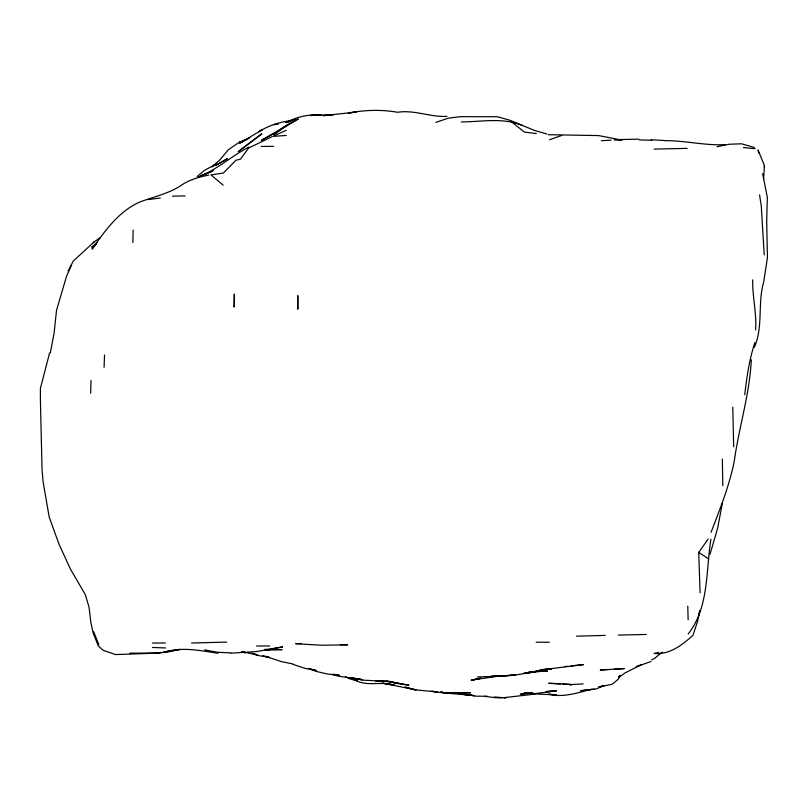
<?xml version="1.0" encoding="UTF-8"?>
<svg xmlns="http://www.w3.org/2000/svg" width="808" height="808" viewBox="0 0 808 808"><rect width="100%" height="100%" fill="white"/><g stroke="black" fill="none" stroke-linecap="round" stroke-linejoin="round"><path stroke-width="1.21" d="M733.674 446.804L732.795 407.192M755.601 329.916C756.763 313.13 752.349 296.647 752.692 279.861M132.896 242.531L133.128 230.028M90.658 393.203L91.011 380.507M104.081 367.317L104.545 355.005M744.713 394.698C746.814 377.154 749.248 359.53 754.894 342.592M763.641 178.629L764.449 165.691L758.055 149.955L758.752 153.066M710.889 539.31C705.788 571.205 709.172 607.283 688.174 634.017M751.319 359.802C749.642 394.112 739.027 427.018 734.29 460.924C729.442 485.689 720.019 508.858 711.08 532.29M722.372 503.172L717.686 528.018L710.05 554.167M763.701 281.992L767.438 257.641L766.681 221.382L767.347 197.465L762.601 173.619M764.216 166.923L764.449 165.691M699.768 610.899L697.627 621.11L693.022 635.25C682.043 645.107 669.781 654.874 654.096 653.47L658.611 652.41M698.859 615.171L699.779 610.808M50.298 352.884L54.096 333.229L56.53 310.252L66.569 276.195L71.589 264.953M49.551 353.056L40.42 388.315L40.4 400.182L42.056 469.872L43.157 482.154L49.217 517.14L59.024 544.228L70.569 569.357L85.335 594.658L89.092 607.364L90.85 622.423L93.162 632.916L98.212 645.754L102.818 650.157L115.605 654.571L154.035 653.268M763.489 282.77C757.561 303.869 763.368 326.735 754.329 347.41M619.918 675.387L618.221 679.275L612.272 684.214L598.667 687.113L602.94 685.689M619.645 675.639L618.645 677.811L619.877 675.68M68.084 271.104L73.286 261.024L94.475 241.582L100.343 237.724M700.092 592.779L698.718 552.409L708.222 538.986M96.404 243.662L92.031 249.117C105.02 230.775 118.958 211.009 140.228 201.828C153.601 196.91 167.751 193.819 179.992 186.183C188.416 180.012 198.707 177.002 208.848 175.073M93.152 242.804L94.475 241.582M655.722 657.46L662.196 652.117M96.99 242.612L91.728 247.228L96.505 243.834M197.142 176.498L204.596 170.276L216.221 164.014L212.14 166.882M655.349 658.005L651.601 659.894M618.898 677.326L625.089 672.913L641.683 664.55M211.868 166.761L219.675 160.136L228.321 149.763L239.754 141.925L243.157 141.349M282.204 128.563L298.344 118.968L286.093 125.523L273.781 134.381L286.204 125.897L261.327 140.42L273.791 133.643M273.781 134.502L281.245 129.27M248.864 147.107C231.512 156.025 216.958 169.68 198.697 176.871M211.009 171.67L213.171 170.488L208.767 172.71L212.1 171.336M247.783 139.026L239.34 143.38L262.146 129.856L259.146 131.563C268.923 125.321 280.326 121.968 291.749 120.493M651.016 661.5L636.209 666.762L639.512 665.307M272.387 136.542L248.632 148.036L240.491 159.126L235.987 160.226L223.341 173.033L210.979 174.882L223.19 185.163M282.537 646.915L256.732 651.541L230.967 653.187M273.781 135.885L286.295 130.3M603.95 685.639L596.314 688.881L580.679 690.688L593.93 689.234M249.803 137.875L239.471 142.228L242.966 141.552M206.545 173.548L200.99 175.77L207.999 172.983M201.556 175.467L208.181 172.831M294.647 119.412L285.911 122.654C296.748 116.776 309.08 113.968 321.392 115.14L310.545 115.493L333.654 114.615L323.149 115.685L356.197 112.07M295.738 118.968L285.901 122.473L290.617 121.362M549.521 139.733L561.701 135.471M435.896 122.402L448.167 118.2L460.449 116.675L497.324 116.726L509.686 120.19L534.512 130.431L546.875 134.027M591.577 689.315C577.528 692.668 563.237 698.051 548.683 694.092L556.066 694.84M475.7 679.245L471.024 680.265L480.982 678.235M524.554 673.488L551.854 668.771L513.666 675.367L487.779 676.781M478.033 678.74L480.376 678.225M472.599 680.033L480.841 678.265M717.05 146.703L729.26 144.238L741.572 143.804L754.157 147.42M541.976 670.266L539.795 670.69L550.48 668.61M525.665 673.236L537.643 670.973L523.645 673.428L535.542 671.68L547.45 671.064L533.452 671.781L535.542 671.68M528.503 672.64L527.725 672.781L533.25 671.781M270.751 649.056L282.426 646.966M550.4 668.539L539.845 670.044L583.477 664.61L571.145 665.853M528.119 692.941L520.352 694.244L532.977 693.143L523.948 693.001L534.906 693.648L556.651 690.82L546.127 691.729L554.601 691.153M474.195 679.669L499.758 675.963M155.298 653.258L129.724 653.379L154.338 653.379L161.115 652.45M166.933 651.642L163.438 652.127L166.943 651.642M161.216 652.43L154.338 653.379L167.226 652.157L180.133 649.39L166.377 651.551C184.052 646.895 200.566 650.753 218.079 653.228M276.215 124.331L273.851 124.654L278.578 123.947M147.985 199.606L160.237 198.021M565.014 666.539L567.458 666.246M356.399 112.13L348.299 113.009C364.539 110.04 381.235 109.322 397.536 112.282C414.403 109.595 430.25 117.342 446.935 116.342M505.111 675.66L515.625 674.811L503.475 676.023L477.427 676.983M528.432 672.185L532.189 671.882M273.781 136.34L286.295 135.441M608.384 669.458L600.243 670.024L624.271 668.59L614.454 669.115M563.014 683.962L571.731 684.558L569.458 684.689L583.164 683.901M601.354 140.693L611.121 140.168M461.237 121.927C481.457 121.867 502.94 117.281 522.13 125.392M638.825 139.158L614.12 139.663L621.069 140.208M654.137 149.106L687.123 148.369M725.231 144.622C704.758 145.763 684.568 140.37 664.045 140.653M191.617 643.016L226.694 642.097M546.471 691.406L551.117 691.264M605.232 635.401L576.488 636.179M646.148 634.462L618.312 635.088M264.994 649.38L269.589 649.258M264.984 649.683L282.083 649.632L265.822 649.723M301.445 643.572L295.688 643.703L321.675 645.239L347.591 644.855L340.229 644.663M491.294 676.165L501.606 675.953M172.508 196.142L185.093 195.92M261.146 146.46L273.7 146.329M152.338 643.057L165.387 642.956M256.57 646.016L269.62 645.945M536.209 642.209L549.349 642.249M487.285 696.254L475.983 696.183L468.448 694.537M548.238 134.704L598.627 135.582L622.16 140.158M639.411 139.915L651.773 140.238M501.667 697.577L494.122 697.294L501.404 697.557M503.96 697.647L536.189 693.971L556.126 694.92M152.52 647.471L165.589 647.945M503.839 697.647L506.262 697.728L495.597 697.688L484.891 696.375M230.654 652.874L217.655 652.288L204.677 649.915M571.731 684.558L548.733 683.275L560.52 683.79M362.449 679.639L338.764 676.235L331.836 674.397M651.197 139.764L663.56 140.43M743.501 147.551L755.227 148.692M265.852 649.551L269.569 649.915M536.3 133.512L524.402 132.118L511.181 121.553M432.331 691.264L437.239 691.89L414.969 689.85L404.909 687.093L416.039 689.891L382.285 683.103L394.466 685.194C381.78 680.73 366.438 687.224 354.843 679.78M350.298 678.134L361.822 679.629L351.541 677.791L363.246 680.154L387.527 681.447L375.76 680.942L386.618 681.427L398.294 683.427L386.85 680.841M461.54 694.052L459.075 693.708L461.429 694.123M464.004 694.395L467.691 694.92L445.784 693.123L440.905 691.971M397.314 683.518L408.899 685.164L389.254 681.487L397.314 683.518L396.344 683.285M463.853 694.496L474.165 695.739L468.337 694.486M431.108 691.305L447.076 693.365L470.549 692.759L445.784 693.123L447.076 693.365L440.936 691.941M333.25 674.215L339.289 675.256L327.664 674.074L316.029 671.357L308.454 668.428M245.258 652.824L242.137 651.682L257.388 655.005L254.055 653.824M292.94 663.994L281.305 661.57L262.984 655.52M241.471 651.864L245.077 652.743M309.626 668.65L316.393 670.569L304.666 668.246L293.122 664.408M357.449 681.043L349.682 678.811L345.521 676.74M266.236 656.409L269.498 657.53L257.469 655.369L251.854 653.096M698.718 552.409L708.717 558.944M93.657 631.705L98.849 644.643M759.591 194.9L761.257 205.939L764.237 254.924M687.78 606.141L688.123 619.766M722.342 459.035L722.807 485.76M297.778 307.464L297.778 309.282L297.809 295.637L297.778 307.464M234.179 306.404L234.168 307.07L234.33 294.041L234.179 306.404M248.904 143.46L238.208 151.722L261.944 133.744L248.904 143.46M227.169 158.812L215.726 165.398L227.169 158.812"/></g></svg>
